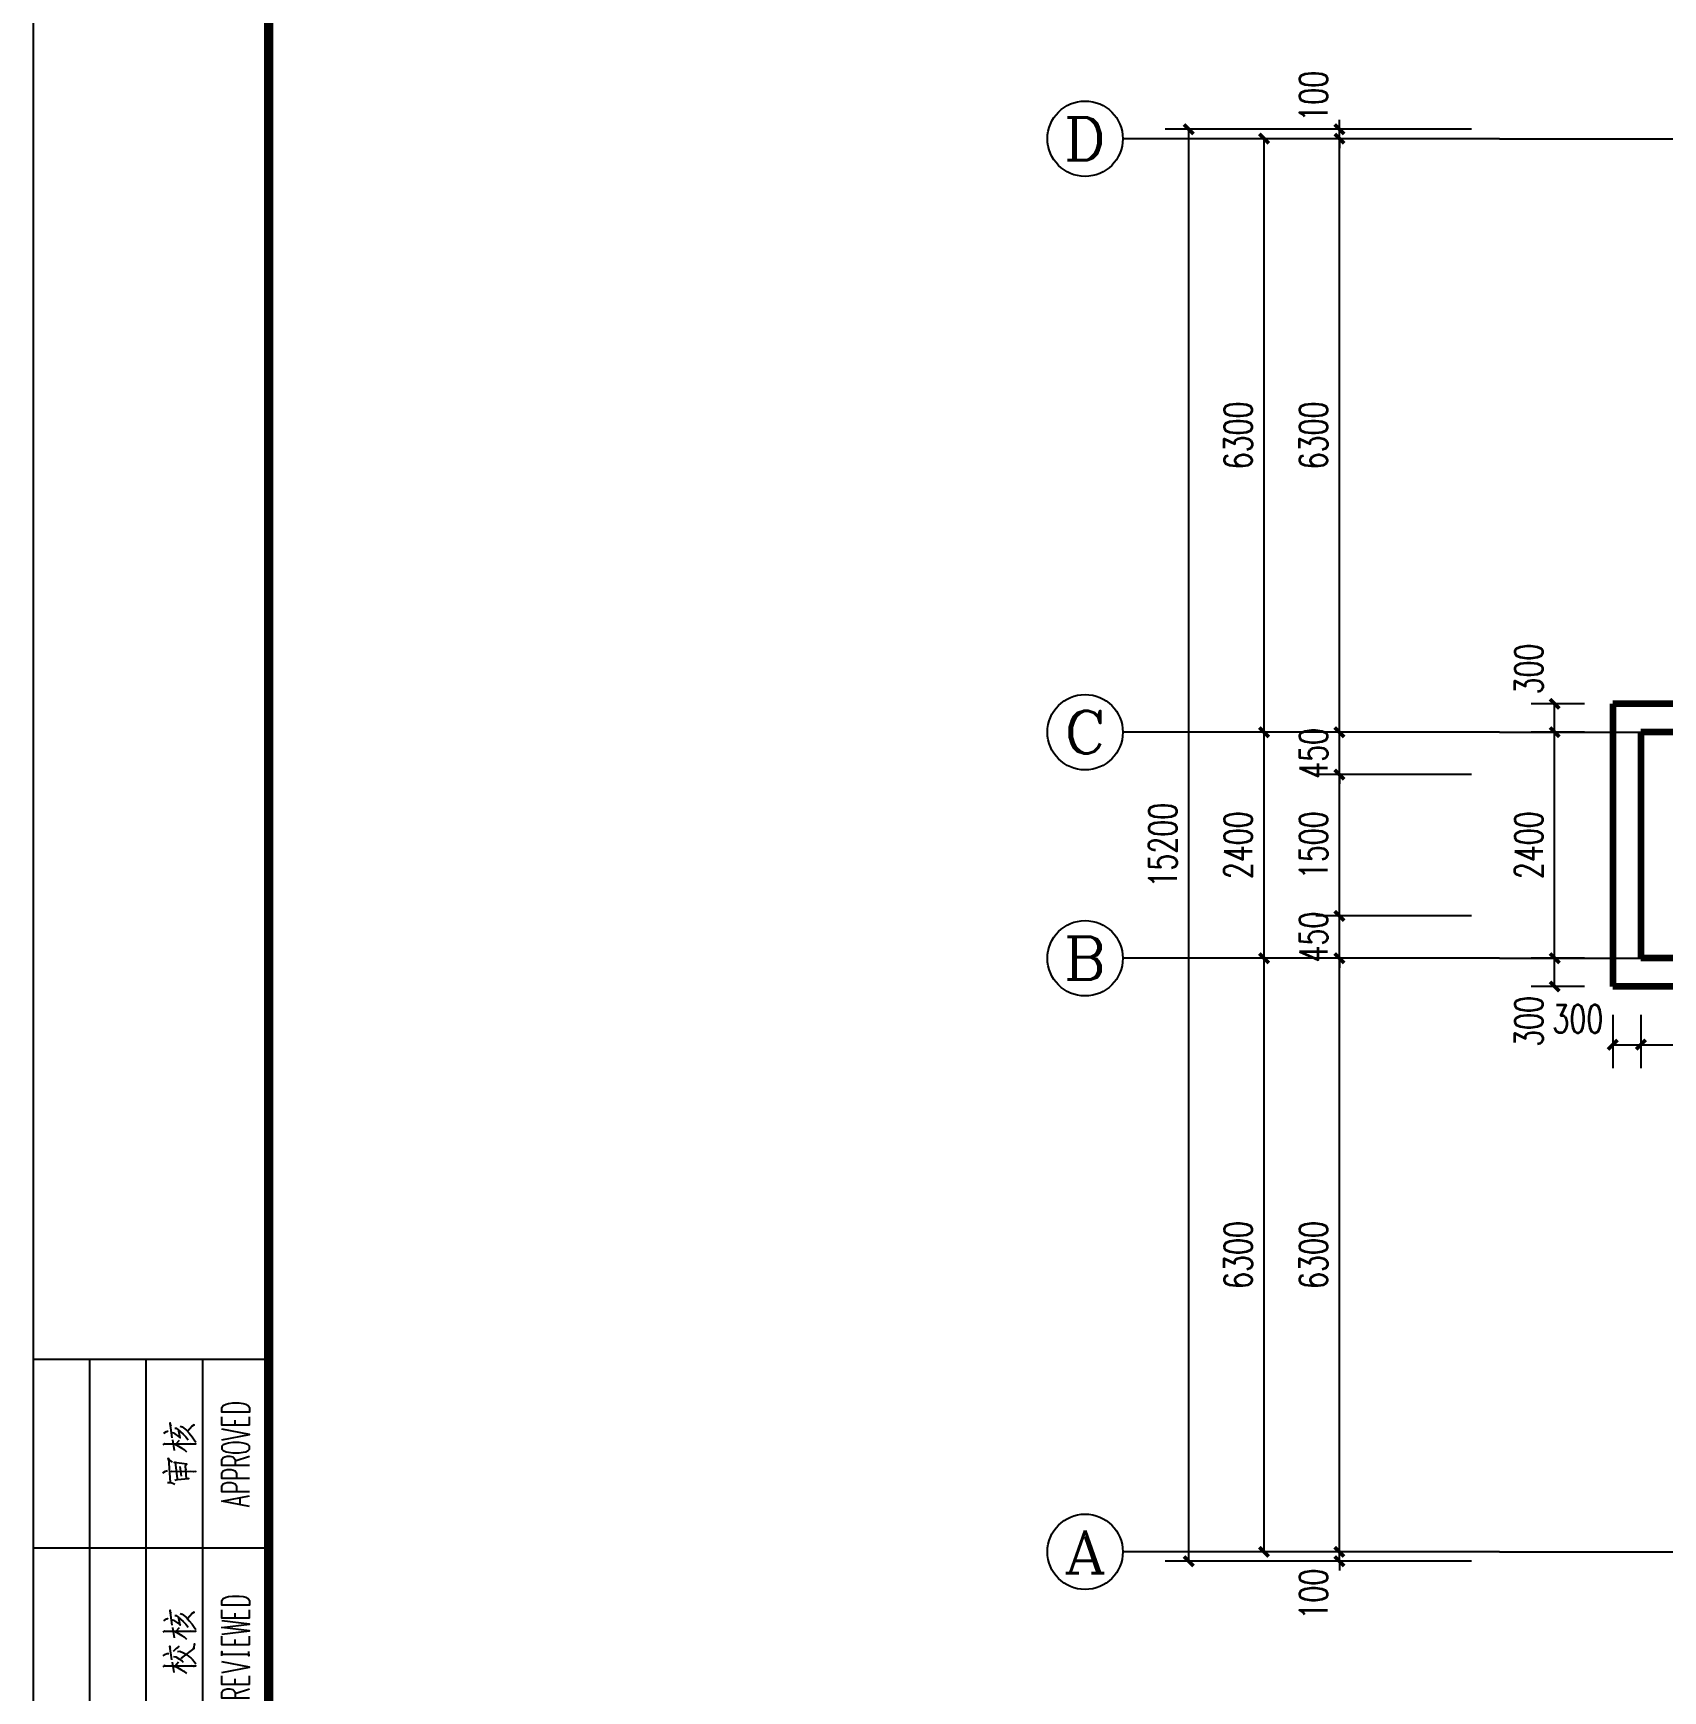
# Model space of a CAD drawing. Extents: x 5904849 to 6011887, y -826029 to -177002.
# Drawn here: x 5904849 to 5922146, y -389856 to -372260 of the extents above; entities that cross this region are included whole.
import ezdxf
from ezdxf.enums import TextEntityAlignment as Align

# ---------------------------------------------------------------- set-up
doc = ezdxf.new("R2010")
doc.units = 0
doc.header["$LTSCALE"] = 1000
doc.header["$MEASUREMENT"] = 0
doc.linetypes.add('DOTE', pattern=[2.42, 2, -0.2, 0.02, -0.2])
doc.layers.get('0').update_dxf_attribs({"linetype": 'CONTINUOUS'})
doc.layers.get('Defpoints').update_dxf_attribs({"linetype": 'CONTINUOUS'})
for name, color, linetype in [('AXIS', 3, 'CONTINUOUS'), ('AXIS_TEXT', 7, 'CONTINUOUS'), ('DOTE', 252, 'CONTINUOUS'), ('PUB_DIM', 3, 'CONTINUOUS'), ('PUB_TITLE', 4, 'CONTINUOUS'), ('STAIR', 5, 'CONTINUOUS')]:
    doc.layers.add(name, color=color, linetype=linetype)
doc.styles.add('_TCH_AXIS', font='COMPLEX', dxfattribs={"bigfont": 'GBCBIG'})
doc.styles.add('_TCH_DIM_T3', font='SIMPLEX', dxfattribs={"width": 0.705882, "bigfont": 'GBCBIG'})
doc.styles.add('COMPLEX', font='COMPLEX')
doc.dimstyles.new('_TCH_ARCH&&100', dxfattribs={"dimtxt": 297.5, "dimasz": 100, "dimexe": 250, "dimexo": 300, "dimgap": 126.25, "dimtad": 1, "dimdec": 0, "dimzin": 0, "dimdsep": 46, "dimtxsty": '_TCH_DIM_T3', "dimblk": 'ARCHTICK', "dimcen": 0.09, "dimclrt": 7, "dimazin": 2, "dimtfac": 1, "dimtdec": 0, "dimtix": 1, "dimtmove": 2, "dimatfit": 3, "dimfxl": 0, "dimtolj": 1, "dimtzin": 0, "dimarcsym": 0})

# ---------------------------------------------------------------- blocks, each defined once
blk = doc.blocks.new('_ArchTick')
at = {"color": 0, "linetype": 'ByBlock', "const_width": 0.4}
blk.add_lwpolyline([(-0.5, -0.5), (0.5, 0.5)], dxfattribs=at)
blk = doc.blocks.new('*D1249')
at = {"layer": 'Defpoints', "color": 0}
for p in [(5920998, -382080), (5921614, -382080), (5921614, -382380)]:
    blk.add_point(p, dxfattribs=at)
at = {"layer": 'PUB_DIM', "color": 0, "lineweight": -2}
for p, q in [((5921314, -382080), (5920748, -382080)), ((5920998, -382380), (5920998, -382080)), ((5921314, -382380), (5920748, -382380))]:
    blk.add_line(p, q, dxfattribs=at)
at = {"layer": 'PUB_DIM', "color": 0, "lineweight": -2, "xscale": 100, "yscale": 100, "zscale": 100}
for p, rotation in [((5920998, -382080), 90), ((5920998, -382380), 270)]:
    blk.add_blockref('_ArchTick', p, dxfattribs=dict(at, rotation=rotation))
at = {"layer": 'PUB_DIM', "color": 7, "insert": (5920723, -382750), "char_height": 297.5, "attachment_point": 5, "rotation": 90, "style": '_TCH_DIM_T3'}
blk.add_mtext('\\A1;300', dxfattribs=at)
blk = doc.blocks.new('*D1250')
at = {"layer": 'Defpoints', "color": 0}
for p in [(5920998, -379680), (5921614, -379680), (5921614, -382080)]:
    blk.add_point(p, dxfattribs=at)
at = {"layer": 'PUB_DIM', "color": 0, "lineweight": -2}
for p, q in [((5921314, -379680), (5920748, -379680)), ((5920998, -382080), (5920998, -379680)), ((5921314, -382080), (5920748, -382080))]:
    blk.add_line(p, q, dxfattribs=at)
at = {"layer": 'PUB_DIM', "color": 0, "lineweight": -2, "xscale": 100, "yscale": 100, "zscale": 100}
for p, rotation in [((5920998, -379680), 90), ((5920998, -382080), 270)]:
    blk.add_blockref('_ArchTick', p, dxfattribs=dict(at, rotation=rotation))
at = {"layer": 'PUB_DIM', "color": 7, "insert": (5920723, -380880), "char_height": 297.5, "attachment_point": 5, "rotation": 90, "style": '_TCH_DIM_T3'}
blk.add_mtext('\\A1;2400', dxfattribs=at)
blk = doc.blocks.new('*D1251')
at = {"layer": 'Defpoints', "color": 0}
for p in [(5920998, -379380), (5921614, -379380), (5921614, -379680)]:
    blk.add_point(p, dxfattribs=at)
at = {"layer": 'PUB_DIM', "color": 0, "lineweight": -2}
for p, q in [((5921314, -379380), (5920748, -379380)), ((5920998, -379680), (5920998, -379380)), ((5921314, -379680), (5920748, -379680))]:
    blk.add_line(p, q, dxfattribs=at)
at = {"layer": 'PUB_DIM', "color": 0, "lineweight": -2, "xscale": 100, "yscale": 100, "zscale": 100}
for p, rotation in [((5920998, -379380), 90), ((5920998, -379680), 270)]:
    blk.add_blockref('_ArchTick', p, dxfattribs=dict(at, rotation=rotation))
at = {"layer": 'PUB_DIM', "color": 7, "insert": (5920723, -379010), "char_height": 297.5, "attachment_point": 5, "rotation": 90, "style": '_TCH_DIM_T3'}
blk.add_mtext('\\A1;300', dxfattribs=at)
blk = doc.blocks.new('*D1252')
at = {"layer": 'Defpoints', "color": 0}
for p in [(5921614, -382380), (5921914, -382380), (5921914, -382997)]:
    blk.add_point(p, dxfattribs=at)
at = {"layer": 'PUB_DIM', "color": 0, "lineweight": -2}
for p, q in [((5921614, -382680), (5921614, -383247)), ((5921914, -382680), (5921914, -383247)), ((5921614, -382997), (5921914, -382997))]:
    blk.add_line(p, q, dxfattribs=at)
at = {"layer": 'PUB_DIM', "color": 0, "lineweight": -2, "xscale": 100, "yscale": 100, "zscale": 100, "rotation": 180}
blk.add_blockref('_ArchTick', (5921614, -382997), dxfattribs=at)
at = {"layer": 'PUB_DIM', "color": 0, "lineweight": -2, "xscale": 100, "yscale": 100, "zscale": 100}
blk.add_blockref('_ArchTick', (5921914, -382997), dxfattribs=at)
at = {"layer": 'PUB_DIM', "color": 7, "insert": (5921244, -382722), "char_height": 297.5, "attachment_point": 5, "style": '_TCH_DIM_T3'}
blk.add_mtext('\\A1;300', dxfattribs=at)
blk = doc.blocks.new('*D1253')
at = {"layer": 'Defpoints', "color": 0}
for p in [(5921914, -382380), (5923314, -382380), (5923314, -382997)]:
    blk.add_point(p, dxfattribs=at)
at = {"layer": 'PUB_DIM', "color": 0, "lineweight": -2}
for p, q in [((5921914, -382680), (5921914, -383247)), ((5923314, -382680), (5923314, -383247)), ((5921914, -382997), (5923314, -382997))]:
    blk.add_line(p, q, dxfattribs=at)
at = {"layer": 'PUB_DIM', "color": 0, "lineweight": -2, "xscale": 100, "yscale": 100, "zscale": 100, "rotation": 180}
blk.add_blockref('_ArchTick', (5921914, -382997), dxfattribs=at)
at = {"layer": 'PUB_DIM', "color": 0, "lineweight": -2, "xscale": 100, "yscale": 100, "zscale": 100}
blk.add_blockref('_ArchTick', (5923314, -382997), dxfattribs=at)
at = {"layer": 'PUB_DIM', "color": 7, "insert": (5922614, -382722), "char_height": 297.5, "attachment_point": 5, "style": '_TCH_DIM_T3'}
blk.add_mtext('\\A1;1400', dxfattribs=at)
blk = doc.blocks.new('*D1254')
at = {"layer": 'Defpoints', "color": 0}
for p in [(5918714, -388380), (5920414, -388380), (5920414, -388480)]:
    blk.add_point(p, dxfattribs=at)
at = {"layer": 'PUB_DIM', "color": 0, "lineweight": -2}
for p, q in [((5918714, -388380), (5918714, -388280)), ((5920114, -388380), (5918464, -388380)), ((5920114, -388480), (5918464, -388480)), ((5918714, -388480), (5918714, -388380)), ((5918714, -388480), (5918714, -388580))]:
    blk.add_line(p, q, dxfattribs=at)
at = {"layer": 'PUB_DIM', "color": 0, "lineweight": -2, "xscale": 100, "yscale": 100, "zscale": 100}
for p, rotation in [((5918714, -388380), 270), ((5918714, -388480), 90)]:
    blk.add_blockref('_ArchTick', p, dxfattribs=dict(at, rotation=rotation))
at = {"layer": 'PUB_DIM', "color": 7, "insert": (5918439, -388830), "char_height": 297.5, "attachment_point": 5, "rotation": 90, "style": '_TCH_DIM_T3'}
blk.add_mtext('\\A1;100', dxfattribs=at)
blk = doc.blocks.new('*D1255')
at = {"layer": 'Defpoints', "color": 0}
for p in [(5918714, -382080), (5920414, -382080), (5920414, -388380)]:
    blk.add_point(p, dxfattribs=at)
at = {"layer": 'PUB_DIM', "color": 0, "lineweight": -2}
for p, q in [((5920114, -382080), (5918464, -382080)), ((5918714, -388380), (5918714, -382080)), ((5920114, -388380), (5918464, -388380))]:
    blk.add_line(p, q, dxfattribs=at)
at = {"layer": 'PUB_DIM', "color": 0, "lineweight": -2, "xscale": 100, "yscale": 100, "zscale": 100}
for p, rotation in [((5918714, -382080), 90), ((5918714, -388380), 270)]:
    blk.add_blockref('_ArchTick', p, dxfattribs=dict(at, rotation=rotation))
at = {"layer": 'PUB_DIM', "color": 7, "insert": (5918439, -385230), "char_height": 297.5, "attachment_point": 5, "rotation": 90, "style": '_TCH_DIM_T3'}
blk.add_mtext('\\A1;6300', dxfattribs=at)
blk = doc.blocks.new('*D1256')
at = {"layer": 'Defpoints', "color": 0}
for p in [(5918714, -381630), (5920414, -381630), (5920414, -382080)]:
    blk.add_point(p, dxfattribs=at)
at = {"layer": 'PUB_DIM', "color": 0, "lineweight": -2}
for p, q in [((5920114, -381630), (5918464, -381630)), ((5918714, -381630), (5918714, -381530)), ((5918714, -382080), (5918714, -381630)), ((5920114, -382080), (5918464, -382080)), ((5918714, -382080), (5918714, -382180))]:
    blk.add_line(p, q, dxfattribs=at)
at = {"layer": 'PUB_DIM', "color": 0, "lineweight": -2, "xscale": 100, "yscale": 100, "zscale": 100}
for p, rotation in [((5918714, -381630), 270), ((5918714, -382080), 90)]:
    blk.add_blockref('_ArchTick', p, dxfattribs=dict(at, rotation=rotation))
at = {"layer": 'PUB_DIM', "color": 7, "insert": (5918439, -381855), "char_height": 297.5, "attachment_point": 5, "rotation": 90, "style": '_TCH_DIM_T3'}
blk.add_mtext('\\A1;450', dxfattribs=at)
blk = doc.blocks.new('*D1257')
at = {"layer": 'Defpoints', "color": 0}
for p in [(5918714, -380130), (5920414, -380130), (5920414, -381630)]:
    blk.add_point(p, dxfattribs=at)
at = {"layer": 'PUB_DIM', "color": 0, "lineweight": -2}
for p, q in [((5920114, -380130), (5918464, -380130)), ((5918714, -381630), (5918714, -380130)), ((5920114, -381630), (5918464, -381630))]:
    blk.add_line(p, q, dxfattribs=at)
at = {"layer": 'PUB_DIM', "color": 0, "lineweight": -2, "xscale": 100, "yscale": 100, "zscale": 100}
for p, rotation in [((5918714, -380130), 90), ((5918714, -381630), 270)]:
    blk.add_blockref('_ArchTick', p, dxfattribs=dict(at, rotation=rotation))
at = {"layer": 'PUB_DIM', "color": 7, "insert": (5918439, -380880), "char_height": 297.5, "attachment_point": 5, "rotation": 90, "style": '_TCH_DIM_T3'}
blk.add_mtext('\\A1;1500', dxfattribs=at)
blk = doc.blocks.new('*D1258')
at = {"layer": 'Defpoints', "color": 0}
for p in [(5918714, -379680), (5920414, -379680), (5920414, -380130)]:
    blk.add_point(p, dxfattribs=at)
at = {"layer": 'PUB_DIM', "color": 0, "lineweight": -2}
for p, q in [((5920114, -379680), (5918464, -379680)), ((5918714, -379680), (5918714, -379580)), ((5918714, -380130), (5918714, -379680)), ((5920114, -380130), (5918464, -380130)), ((5918714, -380130), (5918714, -380230))]:
    blk.add_line(p, q, dxfattribs=at)
at = {"layer": 'PUB_DIM', "color": 0, "lineweight": -2, "xscale": 100, "yscale": 100, "zscale": 100}
for p, rotation in [((5918714, -379680), 270), ((5918714, -380130), 90)]:
    blk.add_blockref('_ArchTick', p, dxfattribs=dict(at, rotation=rotation))
at = {"layer": 'PUB_DIM', "color": 7, "insert": (5918439, -379905), "char_height": 297.5, "attachment_point": 5, "rotation": 90, "style": '_TCH_DIM_T3'}
blk.add_mtext('\\A1;450', dxfattribs=at)
blk = doc.blocks.new('*D1259')
at = {"layer": 'Defpoints', "color": 0}
for p in [(5918714, -373380), (5920414, -373380), (5920414, -379680)]:
    blk.add_point(p, dxfattribs=at)
at = {"layer": 'PUB_DIM', "color": 0, "lineweight": -2}
for p, q in [((5920114, -373380), (5918464, -373380)), ((5918714, -379680), (5918714, -373380)), ((5920114, -379680), (5918464, -379680))]:
    blk.add_line(p, q, dxfattribs=at)
at = {"layer": 'PUB_DIM', "color": 0, "lineweight": -2, "xscale": 100, "yscale": 100, "zscale": 100}
for p, rotation in [((5918714, -373380), 90), ((5918714, -379680), 270)]:
    blk.add_blockref('_ArchTick', p, dxfattribs=dict(at, rotation=rotation))
at = {"layer": 'PUB_DIM', "color": 7, "insert": (5918439, -376530), "char_height": 297.5, "attachment_point": 5, "rotation": 90, "style": '_TCH_DIM_T3'}
blk.add_mtext('\\A1;6300', dxfattribs=at)
blk = doc.blocks.new('*D1260')
at = {"layer": 'Defpoints', "color": 0}
for p in [(5918714, -373280), (5920414, -373280), (5920414, -373380)]:
    blk.add_point(p, dxfattribs=at)
at = {"layer": 'PUB_DIM', "color": 0, "lineweight": -2}
for p, q in [((5918714, -373280), (5918714, -373180)), ((5920114, -373280), (5918464, -373280)), ((5920114, -373380), (5918464, -373380)), ((5918714, -373380), (5918714, -373280)), ((5918714, -373380), (5918714, -373480))]:
    blk.add_line(p, q, dxfattribs=at)
at = {"layer": 'PUB_DIM', "color": 0, "lineweight": -2, "xscale": 100, "yscale": 100, "zscale": 100}
for p, rotation in [((5918714, -373280), 270), ((5918714, -373380), 90)]:
    blk.add_blockref('_ArchTick', p, dxfattribs=dict(at, rotation=rotation))
at = {"layer": 'PUB_DIM', "color": 7, "insert": (5918439, -372930), "char_height": 297.5, "attachment_point": 5, "rotation": 90, "style": '_TCH_DIM_T3'}
blk.add_mtext('\\A1;100', dxfattribs=at)
blk = doc.blocks.new('*D1346')
at = {"layer": 'AXIS', "color": 0, "lineweight": -2}
for p, q in [((5920114, -382080), (5917664, -382080)), ((5917914, -388380), (5917914, -382080)), ((5920114, -388380), (5917664, -388380))]:
    blk.add_line(p, q, dxfattribs=at)
at = {"layer": 'Defpoints', "color": 0}
for p in [(5917914, -382080), (5920414, -382080), (5920414, -388380)]:
    blk.add_point(p, dxfattribs=at)
at = {"layer": 'AXIS', "color": 0, "lineweight": -2, "xscale": 100, "yscale": 100, "zscale": 100}
for p, rotation in [((5917914, -382080), 90), ((5917914, -388380), 270)]:
    blk.add_blockref('_ArchTick', p, dxfattribs=dict(at, rotation=rotation))
at = {"layer": 'AXIS', "color": 7, "insert": (5917639, -385230), "char_height": 297.5, "attachment_point": 5, "rotation": 90, "style": '_TCH_DIM_T3'}
blk.add_mtext('\\A1;6300', dxfattribs=at)
blk = doc.blocks.new('*D1347')
at = {"layer": 'AXIS', "color": 0, "lineweight": -2}
for p, q in [((5920114, -379680), (5917664, -379680)), ((5917914, -382080), (5917914, -379680)), ((5920114, -382080), (5917664, -382080))]:
    blk.add_line(p, q, dxfattribs=at)
at = {"layer": 'Defpoints', "color": 0}
for p in [(5917914, -379680), (5920414, -379680), (5920414, -382080)]:
    blk.add_point(p, dxfattribs=at)
at = {"layer": 'AXIS', "color": 0, "lineweight": -2, "xscale": 100, "yscale": 100, "zscale": 100}
for p, rotation in [((5917914, -379680), 90), ((5917914, -382080), 270)]:
    blk.add_blockref('_ArchTick', p, dxfattribs=dict(at, rotation=rotation))
at = {"layer": 'AXIS', "color": 7, "insert": (5917639, -380880), "char_height": 297.5, "attachment_point": 5, "rotation": 90, "style": '_TCH_DIM_T3'}
blk.add_mtext('\\A1;2400', dxfattribs=at)
blk = doc.blocks.new('*D1348')
at = {"layer": 'AXIS', "color": 0, "lineweight": -2}
for p, q in [((5920114, -373380), (5917664, -373380)), ((5917914, -379680), (5917914, -373380)), ((5920114, -379680), (5917664, -379680))]:
    blk.add_line(p, q, dxfattribs=at)
at = {"layer": 'Defpoints', "color": 0}
for p in [(5917914, -373380), (5920414, -373380), (5920414, -379680)]:
    blk.add_point(p, dxfattribs=at)
at = {"layer": 'AXIS', "color": 0, "lineweight": -2, "xscale": 100, "yscale": 100, "zscale": 100}
for p, rotation in [((5917914, -373380), 90), ((5917914, -379680), 270)]:
    blk.add_blockref('_ArchTick', p, dxfattribs=dict(at, rotation=rotation))
at = {"layer": 'AXIS', "color": 7, "insert": (5917639, -376530), "char_height": 297.5, "attachment_point": 5, "rotation": 90, "style": '_TCH_DIM_T3'}
blk.add_mtext('\\A1;6300', dxfattribs=at)
blk = doc.blocks.new('*D1349')
at = {"layer": 'AXIS', "color": 0, "lineweight": -2}
for p, q in [((5920114, -373280), (5916864, -373280)), ((5917114, -388480), (5917114, -373280)), ((5920114, -388480), (5916864, -388480))]:
    blk.add_line(p, q, dxfattribs=at)
at = {"layer": 'Defpoints', "color": 0}
for p in [(5917114, -373280), (5920414, -373280), (5920414, -388480)]:
    blk.add_point(p, dxfattribs=at)
at = {"layer": 'AXIS', "color": 0, "lineweight": -2, "xscale": 100, "yscale": 100, "zscale": 100}
for p, rotation in [((5917114, -373280), 90), ((5917114, -388480), 270)]:
    blk.add_blockref('_ArchTick', p, dxfattribs=dict(at, rotation=rotation))
at = {"layer": 'AXIS', "color": 7, "insert": (5916839, -380880), "char_height": 297.5, "attachment_point": 5, "rotation": 90, "style": '_TCH_DIM_T3'}
blk.add_mtext('\\A1;15200', dxfattribs=at)
blk = doc.blocks.new('_AXISO')
blk.add_circle((0, 0), 0.5)
at = {"layer": 'AXIS_TEXT', "style": 'COMPLEX', "width": 1.041667}
blk.add_attdef('A', text='', height=0.56, dxfattribs=at).set_placement((-0.25, -0.28), (0.25, -0.28), align=Align.FIT)
blk = doc.blocks.new('A$C04D97144')
for p, q in [((6, 0), (6, 180)), ((12, 0), (12, 180)), ((18, 0), (18, 180)), ((0, 160), (25, 160))]:
    blk.add_line(p, q)
blk.add_lwpolyline([(0, 180), (0, 0), (25, 0), (25, 180)], close=True)
for points in [[(22.97, 174.41), (20.03, 174.41), (20.03, 174.9), (20.17, 175.1), (20.47, 175.24), (20.72, 175.32), (21.18, 175.38), (21.87, 175.38), (22.28, 175.32), (22.58, 175.24), (22.83, 175.1), (22.97, 174.9), (22.97, 174.41), (22.97, 174.41)], [(14.77, 171.68), (14.55, 173.26), (14.52, 173.14), (14.6, 172.92)], [(14.74, 172.24), (14.91, 172.21), (15.58, 171.72), (15.62, 171.68), (15.41, 172.54)], [(15.05, 172.71), (15.19, 172.68), (15.62, 172.35), (15.65, 172.32), (15.93, 172.07), (16.21, 171.79), (16.46, 171.47)], [(15.62, 172.92), (15.82, 172.82), (16.28, 172.49), (16.56, 172.15), (16.86, 171.79), (17.09, 171.47), (17.27, 171.22)], [(16.39, 172.38), (16.86, 172.95), (17.09, 173.06), (16.81, 172.89)], [(22.97, 173), (20.03, 173), (20.03, 173.91)], [(20.03, 171.46), (22.97, 172.02), (20.03, 172.59)], [(21.43, 173), (21.43, 173.56)], [(22.97, 173), (22.97, 173.91)], [(13.81, 170.94), (13.95, 171.05), (13.92, 171.02), (17.27, 171.02), (17, 170.98), (16.72, 171.02)], [(13.86, 172.15), (14.14, 172.35), (14.27, 172.38), (14.34, 172.35)], [(14.8, 171.44), (14.97, 170.34)], [(14.99, 171.05), (15.44, 170.8), (15.79, 170.59), (16.04, 170.42), (16.29, 170.2)], [(15.19, 171.05), (15.54, 171.41)], [(20.03, 170.48), (20.17, 170.34), (20.47, 170.2), (20.72, 170.14), (21.18, 170.06), (21.87, 170.06), (22.28, 170.14), (22.58, 170.2), (22.83, 170.34), (22.97, 170.48), (22.97, 170.77), (22.83, 170.91), (22.58, 171.05), (22.28, 171.11), (21.87, 171.19), (21.18, 171.19), (20.72, 171.11), (20.47, 171.05), (20.17, 170.91), (20.03, 170.77), (20.03, 170.48), (20.03, 170.48)], [(14.56, 166.93), (14.41, 169.49), (14.31, 169.43), (14.77, 169.08)], [(16.18, 168.75), (16.32, 168.86), (14.97, 169.04), (15.08, 169.08), (15.27, 167.31)], [(22.97, 168.74), (20.03, 168.74), (20.03, 169.37), (20.17, 169.57), (20.33, 169.65), (20.58, 169.71), (20.88, 169.71), (21.18, 169.65), (21.27, 169.57), (21.43, 169.37), (21.43, 168.74)], [(21.43, 169.23), (22.97, 169.71)], [(13.78, 167.95), (14.06, 168.13), (14.27, 168.19)], [(14.66, 168.06), (14.71, 168.13), (17.28, 168.09), (17.03, 168.05), (16.72, 168.09)], [(15.02, 167.18), (15.27, 167.25), (16.53, 167.36), (16.29, 167.32), (16.18, 168.75), (16.15, 168.58), (16.21, 168.27)], [(15.73, 167.59), (15.62, 168.61)], [(22.97, 167.34), (20.03, 167.34), (20.03, 167.97), (20.17, 168.17), (20.33, 168.24), (20.58, 168.31), (21.02, 168.31), (21.27, 168.24), (21.43, 168.17), (21.57, 167.97), (21.57, 167.34)], [(14.27, 166.93), (14.52, 166.93), (14.71, 166.88), (14.91, 166.82), (15.05, 166.76)], [(22.97, 165.93), (20.03, 165.93), (20.03, 166.57), (20.17, 166.77), (20.33, 166.84), (20.58, 166.92), (21.02, 166.92), (21.27, 166.84), (21.43, 166.77), (21.57, 166.57), (21.57, 165.93)], [(22.97, 164.39), (20.03, 164.95), (22.97, 165.52)], [(21.98, 164.61), (21.98, 165.3)], [(22.97, 153.91), (20.03, 153.91), (20.03, 154.4), (20.17, 154.6), (20.47, 154.74), (20.72, 154.82), (21.18, 154.88), (21.87, 154.88), (22.28, 154.82), (22.58, 154.74), (22.83, 154.6), (22.97, 154.4), (22.97, 153.91), (22.97, 153.91)], [(14.77, 151.79), (14.55, 153.37), (14.52, 153.26), (14.6, 153.03)], [(16.39, 152.49), (16.86, 153.06), (17.09, 153.17), (16.81, 153)], [(22.97, 152.51), (20.03, 152.51), (20.03, 153.42)], [(22.97, 152.51), (22.97, 153.42)], [(13.86, 152.26), (14.14, 152.46), (14.27, 152.49), (14.34, 152.46)], [(14.74, 152.35), (14.91, 152.32), (15.58, 151.84), (15.62, 151.79), (15.41, 152.67)], [(14.8, 151.55), (14.97, 150.45)], [(15.05, 152.82), (15.19, 152.81), (15.62, 152.46), (15.65, 152.43), (15.93, 152.18), (16.21, 151.9), (16.46, 151.58)], [(15.19, 151.16), (15.54, 151.52)], [(15.62, 153.03), (15.82, 152.95), (16.28, 152.6), (16.56, 152.26), (16.86, 151.9), (17.09, 151.58), (17.27, 151.33)], [(20.03, 150.83), (22.97, 151.18), (20.03, 151.52), (22.97, 151.88), (20.03, 152.23)], [(21.43, 152.51), (21.43, 153.06)], [(13.81, 151.05), (13.95, 151.16), (13.92, 151.13), (17.27, 151.13), (17, 151.1), (16.72, 151.13)], [(14.99, 151.16), (15.44, 150.91), (15.79, 150.7), (16.04, 150.53), (16.29, 150.31)], [(15.73, 148.21), (15.79, 148.3), (17.09, 149.29), (17.12, 149.82), (17.03, 149.32), (16.92, 149.18)], [(22.97, 149.7), (20.03, 149.7), (20.03, 150.61)], [(21.43, 149.7), (21.43, 150.26)], [(22.97, 149.7), (22.97, 150.61)], [(13.81, 148.52), (14.06, 148.69), (14.23, 148.76), (14.41, 148.76)], [(14.71, 148.1), (14.52, 149.54), (14.49, 149.43), (14.55, 149.29)], [(14.74, 147.84), (14.94, 146.76)], [(14.91, 149.01), (15.22, 149.35), (15.36, 149.43), (15.54, 149.54)], [(14.91, 148.47), (15.13, 148.44), (15.54, 148.16), (15.82, 147.95), (15.93, 147.84)], [(15.08, 147.47), (15.44, 147.88)], [(15.33, 148.98), (15.57, 149.01), (15.96, 148.83), (16.28, 148.66), (16.53, 148.47), (16.72, 148.3), (16.92, 148.13), (17.09, 147.92), (17.27, 147.67)], [(20.03, 148.52), (20.03, 148.98), (20.03, 148.71), (22.89, 148.71), (22.89, 148.52), (22.89, 148.98)], [(20.03, 146.76), (22.97, 147.33), (20.03, 147.89)], [(13.81, 147.36), (13.98, 147.5), (13.92, 147.45), (17.27, 147.45), (17.06, 147.39), (16.78, 147.45)], [(14.94, 147.45), (15.33, 147.28), (15.68, 147.08), (15.99, 146.89), (16.28, 146.65)], [(22.97, 145.5), (20.03, 145.5), (20.03, 146.42)], [(21.43, 145.5), (21.43, 146.07)], [(22.97, 145.5), (22.97, 146.42)], [(22.97, 144.03), (20.03, 144.03), (20.03, 144.67), (20.17, 144.88), (20.33, 144.94), (20.58, 145.02), (20.88, 145.02), (21.18, 144.94), (21.27, 144.88), (21.43, 144.67), (21.43, 144.03)], [(21.43, 144.53), (22.97, 145.02)]]:
    blk.add_lwpolyline(points)
blk = doc.blocks.new('A$C1BD43FEB')
blk.add_blockref('A$C04D97144', (0, 0))
blk = doc.blocks.new('GXED01100007000C')
blk.add_blockref('A$C1BD43FEB', (-25, 0))

msp = doc.modelspace()

# ---------------------------------------------------------------- linework, layer by layer
at = {"layer": 'AXIS', "color": 0}
for p, q in [((5920414.3, -373380.2), (5916414.3, -373380.2)), ((5920414.3, -379680.2), (5916414.3, -379680.2)), ((5920414.3, -382080.2), (5916414.3, -382080.2)), ((5920414.3, -388380.2), (5916414.3, -388380.2))]:
    msp.add_line(p, q, dxfattribs=at)
at = {"layer": 'DOTE', "linetype": 'DOTE'}
for p, q in [((5920414.3, -373380.2), (5948414.3, -373380.2)), ((5920414.3, -379680.2), (5948414.3, -379680.2)), ((5920414.3, -382080.2), (5948414.3, -382080.2)), ((5920414.3, -388380.2), (5948414.3, -388380.2))]:
    msp.add_line(p, q, dxfattribs=at)
at = {"layer": 'PUB_TITLE', "color": 4}
msp.add_lwpolyline([(5904849.4, -405337.3), (5964249.4, -405337.3), (5964249.4, -363337.3), (5904849.4, -363337.3)], close=True, dxfattribs=at)
at = {"layer": 'PUB_TITLE', "color": 4, "const_width": 100}
msp.add_lwpolyline([(5907349.4, -404337.3), (5963249.4, -404337.3), (5963249.4, -364337.3), (5907349.4, -364337.3)], close=True, dxfattribs=at)
at = {"layer": 'STAIR', "linetype": 'ByBlock', "lineweight": 100}
for p, q in [((5923314.3, -379380.2), (5921614.3, -379380.2)), ((5921614.3, -379380.2), (5921614.3, -382380.2)), ((5921914.3, -379680.2), (5921914.3, -382080.2)), ((5923314.3, -379680.2), (5921914.3, -379680.2)), ((5923314.3, -382080.2), (5921914.3, -382080.2)), ((5923314.3, -382380.2), (5921614.3, -382380.2))]:
    msp.add_line(p, q, dxfattribs=at)

# ---------------------------------------------------------------- block references
at = {"color": 0, "xscale": 100, "yscale": 100, "zscale": 100}
msp.add_blockref('GXED01100007000C', (5907349.4, -404337.3), dxfattribs=at)
at = {"layer": 'AXIS', "color": 0}
ref = msp.add_blockref('_AXISO', (5916014.3, -373380.2), dxfattribs=dict(at, xscale=800, yscale=800, zscale=800))
ref.add_attrib('A', 'D', dxfattribs={"layer": 'AXIS_TEXT', "color": 0, "height": 452.5, "style": '_TCH_AXIS', "width": 1.235294}).set_placement((5915788, -373606.5), (5916240.6, -373606.5), align=Align.FIT)
ref = msp.add_blockref('_AXISO', (5916014.3, -379680.2), dxfattribs=dict(at, xscale=800, yscale=800, zscale=800))
ref.add_attrib('A', 'C', dxfattribs={"layer": 'AXIS_TEXT', "color": 0, "height": 452.5, "style": '_TCH_AXIS', "width": 1.4}).set_placement((5915788, -379906.5), (5916240.6, -379906.5), align=Align.FIT)
ref = msp.add_blockref('_AXISO', (5916014.3, -382080.2), dxfattribs=dict(at, xscale=800, yscale=800, zscale=800))
ref.add_attrib('A', 'B', dxfattribs={"layer": 'AXIS_TEXT', "color": 0, "height": 452.5, "style": '_TCH_AXIS', "width": 1.235294}).set_placement((5915788, -382306.5), (5916240.6, -382306.5), align=Align.FIT)
ref = msp.add_blockref('_AXISO', (5916014.3, -388380.2), dxfattribs=dict(at, xscale=800, yscale=800, zscale=800))
ref.add_attrib('A', 'A', dxfattribs={"layer": 'AXIS_TEXT', "color": 0, "height": 452.5, "style": '_TCH_AXIS', "width": 1.166667}).set_placement((5915788, -388606.5), (5916240.6, -388606.5), align=Align.FIT)

# ---------------------------------------------------------------- dimensions: what is measured, and where the dimension line sits
for p1, p2, distance, picture, middle in [((5920414.3, -388480.2), (5920414.3, -373280.2), 3300, '*D1349', (5916839.3, -380880.2)), ((5920414.3, -379680.2), (5920414.3, -373380.2), 2500, '*D1348', (5917639.3, -376530.2)), ((5920414.3, -382080.2), (5920414.3, -379680.2), 2500, '*D1347', (5917639.3, -380880.2)), ((5920414.3, -388380.2), (5920414.3, -382080.2), 2500, '*D1346', (5917639.3, -385230.2))]:
    dim = msp.add_aligned_dim(p1=p1, p2=p2, distance=distance, dimstyle='_TCH_ARCH&&100', dxfattribs=at)
    dim.commit()
    dim.dimension.update_dxf_attribs({"geometry": picture, "text_midpoint": middle})
at = {"layer": 'PUB_DIM', "color": 0}
for base, p1, p2, angle, picture, middle in [((5918714.3, -373280.2), (5920414.3, -373380.2), (5920414.3, -373280.2), 90, '*D1260', (5918439.3, -372930.2)), ((5920997.8, -379380.2), (5921614.3, -379680.2), (5921614.3, -379380.2), 90, '*D1251', (5920722.8, -379010.2)), ((5920997.8, -382080.2), (5921614.3, -382380.2), (5921614.3, -382080.2), 90, '*D1249', (5920722.8, -382750.2)), ((5921914.3, -382997.4), (5921614.3, -382380.2), (5921914.3, -382380.2), 0, '*D1252', (5921244.3, -382722.4)), ((5918714.3, -388380.2), (5920414.3, -388480.2), (5920414.3, -388380.2), 90, '*D1254', (5918439.3, -388830.2))]:
    dim = msp.add_linear_dim(base=base, p1=p1, p2=p2, angle=angle, dimstyle='_TCH_ARCH&&100', dxfattribs=at)
    dim.commit()
    dim.dimension.update_dxf_attribs({"geometry": picture, "text_midpoint": middle, "dimtype": 129})
for p1, p2, distance, picture, middle in [((5920414.3, -379680.2), (5920414.3, -373380.2), 1700, '*D1259', (5918439.3, -376530.2)), ((5920414.3, -380130.2), (5920414.3, -379680.2), 1700, '*D1258', (5918439.3, -379905.2)), ((5921614.3, -382080.2), (5921614.3, -379680.2), 616.5, '*D1250', (5920722.8, -380880.2)), ((5920414.3, -381630.2), (5920414.3, -380130.2), 1700, '*D1257', (5918439.3, -380880.2)), ((5920414.3, -382080.2), (5920414.3, -381630.2), 1700, '*D1256', (5918439.3, -381855.2)), ((5920414.3, -388380.2), (5920414.3, -382080.2), 1700, '*D1255', (5918439.3, -385230.2)), ((5921914.3, -382380.2), (5923314.3, -382380.2), -617.2, '*D1253', (5922614.3, -382722.4))]:
    dim = msp.add_aligned_dim(p1=p1, p2=p2, distance=distance, dimstyle='_TCH_ARCH&&100', dxfattribs=at)
    dim.commit()
    dim.dimension.update_dxf_attribs({"geometry": picture, "text_midpoint": middle})

doc.saveas('drawing.dxf')
